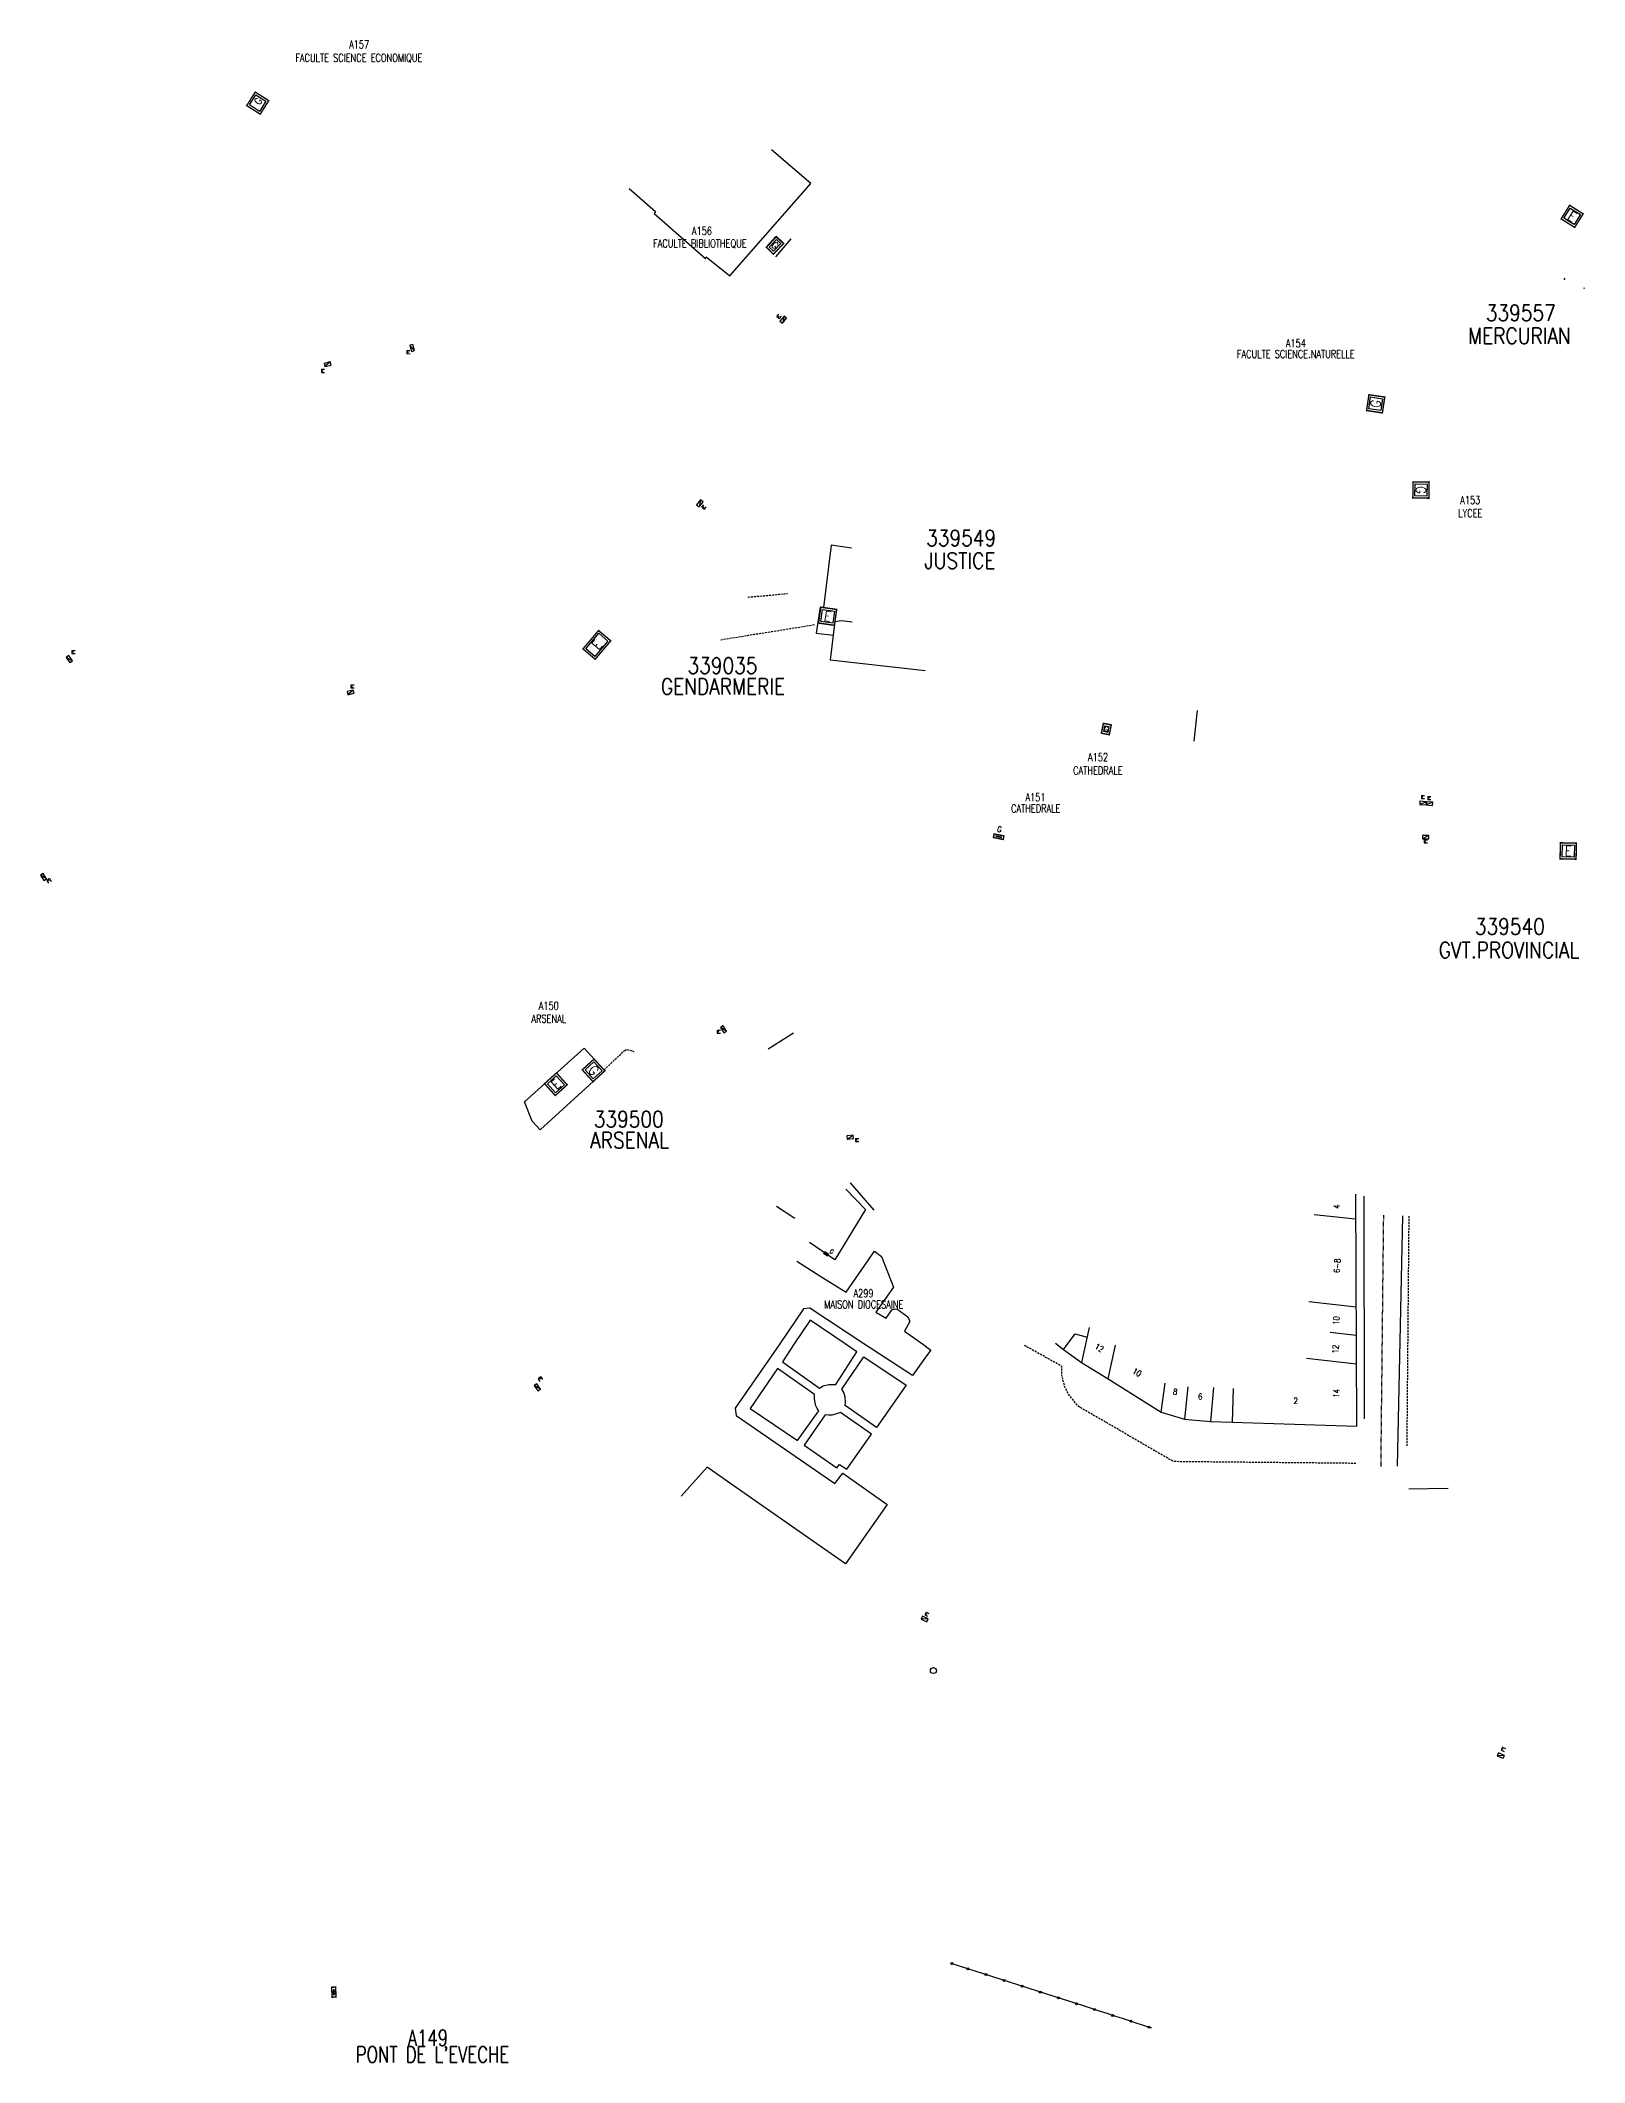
# Model space of a CAD drawing. Header units: millimetres. Extents: x 184032 to 185000, y 127991 to 129000.
# Drawn here: x 184614 to 185000, y 127991 to 128497 of the extents above; entities that cross this region are included whole.
import ezdxf
from ezdxf.enums import TextEntityAlignment as Align

# ---------------------------------------------------------------- set-up
doc = ezdxf.new("R2010")
doc.units = ezdxf.units.MM
doc.linetypes.add('CENTER', pattern=[2, 1.25, -0.25, 0.25, -0.25])
doc.linetypes.add('DASHED', pattern=[0.75, 0.5, -0.25])
doc.layers.get('0').update_dxf_attribs({"linetype": 'CONTINUOUS'})
for name, color, linetype in [('G_210', 7, 'CONTINUOUS'), ('M_200', 7, 'CONTINUOUS'), ('W0001', 6, 'DASHED'), ('W0008', 7, 'CONTINUOUS'), ('W0071', 7, 'CONTINUOUS'), ('W0100', 7, 'CONTINUOUS'), ('W0102', 7, 'CONTINUOUS'), ('W0103', 1, 'CONTINUOUS'), ('W0112', 1, 'DASHED'), ('W0322', 7, 'CONTINUOUS'), ('W0420', 7, 'CONTINUOUS'), ('W0430', 7, 'CONTINUOUS'), ('W0991', 7, 'CONTINUOUS'), ('W1102', 7, 'CONTINUOUS')]:
    doc.layers.add(name, color=color, linetype=linetype)
doc.styles.add('M_ROMANS', font='ROMANS.shx', dxfattribs={"width": 0.75})
doc.styles.get("Standard").update_dxf_attribs({"font": 'romans.shx', "width": 0.85})

# ---------------------------------------------------------------- blocks, each defined once
blk = doc.blocks.new('*U5')
at = {"layer": 'M_200', "color": 0, "linetype": 'Continuous', "const_width": 0.35, "flags": 128}
blk.add_lwpolyline([(6.03, 4), (6.03, 0), (0, 0), (0, 4)], close=True, dxfattribs=at)
at = {"layer": 'M_200', "color": 0, "linetype": 'Continuous'}
blk.add_lwpolyline([(0.5, 3.5), (5.53, 3.5), (5.53, 0.5), (0.5, 0.5)], close=True, dxfattribs=at)
at = {"layer": 'M_200', "insert": (3.02, 2), "char_height": 2.5, "width": 6.0303, "attachment_point": 5}
blk.add_mtext('E', dxfattribs=at)
at = {"layer": 'M_200', "color": 0, "linetype": 'Continuous', "width": 0.85}
for tag, p in [('NUM', (2, 17.06)), ('NOM', (2, 10.65))]:
    blk.add_attdef(tag, text='', height=4, dxfattribs=at).set_placement(p, align=Align.MIDDLE)
at = {"layer": 'M_200', "color": 0, "linetype": 'Continuous', "style": 'M_ROMANS', "width": 0.75, "flags": 3}
for tag, p in [('DEF_COUP', (1.87, -5.49)), ('DEF_LEG', (1.87, -2.99)), ('DEF_TYPE', (1.87, -7.99))]:
    blk.add_attdef(tag, text='', height=1.2, dxfattribs=at).set_placement(p, align=Align.MIDDLE)
blk = doc.blocks.new('*U2')
at = {"layer": 'M_200', "color": 0, "linetype": 'Continuous', "const_width": 0.35, "flags": 128}
blk.add_lwpolyline([(3.98, 4.02), (4, 0.02), (0, 0), (-0.02, 4)], close=True, dxfattribs=at)
at = {"layer": 'M_200', "color": 0, "linetype": 'Continuous'}
blk.add_lwpolyline([(0.48, 3.5), (3.48, 3.52), (3.5, 0.52), (0.5, 0.5)], close=True, dxfattribs=at)
at = {"layer": 'M_200', "insert": (1.99, 2.01), "char_height": 2.5, "width": 4, "attachment_point": 5, "rotation": 0.3465}
blk.add_mtext('E', dxfattribs=at)
at = {"layer": 'M_200', "color": 0, "linetype": 'Continuous', "width": 0.85}
for tag, p in [('NUM', (2, 17.06)), ('NOM', (2, 10.65))]:
    blk.add_attdef(tag, text='', height=4, dxfattribs=at).set_placement(p, align=Align.MIDDLE)
at = {"layer": 'M_200', "color": 0, "linetype": 'Continuous', "style": 'M_ROMANS', "width": 0.75, "flags": 3}
for tag, p in [('DEF_COUP', (1.87, -5.49)), ('DEF_LEG', (1.87, -2.99)), ('DEF_TYPE', (1.87, -7.99))]:
    blk.add_attdef(tag, text='', height=1.2, dxfattribs=at).set_placement(p, align=Align.MIDDLE)
blk = doc.blocks.new('T430')
at = {"flags": 128}
for points in [[(0.8, 0.8), (-0.8, 0.8)], [(-0.8, 0.8), (-0.8, 0)], [(0.8, 0.8), (-0.8, 0)], [(-0.8, 0), (0.8, 0)], [(-0.4, 2.1), (0.4, 2.1)], [(-0.4, 2.1), (-0.4, 1.3)], [(-0.4, 1.7), (0, 1.7)], [(-0.4, 1.3), (0.4, 1.3)], [(0.8, 0), (0.8, 0.8)]]:
    blk.add_lwpolyline(points, dxfattribs=at)
blk = doc.blocks.new('*U10')
at = {"flags": 128}
for points in [[(0.8, 0.8), (-0.8, 0.8)], [(-0.8, 0.8), (-0.8, 0)], [(0.8, 0.8), (-0.8, 0)], [(-0.8, 0), (0.8, 0)], [(0.8, 0), (0.8, 0.8)], [(1.14, 1.4), (1.94, 1.4)], [(1.14, 1.4), (1.14, 0.6)], [(1.14, 1), (1.54, 1)], [(1.14, 0.6), (1.94, 0.6)]]:
    blk.add_lwpolyline(points, dxfattribs=at)
blk = doc.blocks.new('*U11')
at = {"flags": 128}
for points in [[(0.8, 0.8), (-0.8, 0.8)], [(-0.8, 0.8), (-0.8, 0)], [(0.8, 0.8), (-0.8, 0)], [(-0.8, 0), (0.8, 0)], [(-0.4, 2.5), (0.4, 2.5)], [(-0.4, 2.5), (-0.4, 1.7)], [(-0.4, 2.1), (0, 2.1)], [(-0.4, 1.7), (0.4, 1.7)], [(0.8, 0), (0.8, 0.8)]]:
    blk.add_lwpolyline(points, dxfattribs=at)
blk = doc.blocks.new('*U13')
at = {"flags": 128}
for points in [[(-1.64, 2.55), (-0.84, 2.55)], [(-1.64, 2.55), (-1.64, 1.75)], [(-1.64, 2.15), (-1.24, 2.15)], [(-1.64, 1.75), (-0.84, 1.75)], [(0.8, 0.8), (-0.8, 0.8)], [(-0.8, 0.8), (-0.8, 0)], [(0.8, 0.8), (-0.8, 0)], [(-0.8, 0), (0.8, 0)], [(0.8, 0), (0.8, 0.8)]]:
    blk.add_lwpolyline(points, dxfattribs=at)
blk = doc.blocks.new('*U33')
at = {"flags": 128}
for points in [[(0.8, 0.8), (-0.8, 0.8)], [(-0.8, 0.8), (-0.8, 0)], [(0.8, 0.8), (-0.8, 0)], [(-0.8, 0), (0.8, 0)], [(0.8, 0), (0.8, 0.8)], [(0.29, -1.1), (0.46, -0.32)], [(0.29, -1.1), (1.07, -1.28)], [(0.68, -1.19), (0.77, -0.8)], [(1.07, -1.28), (1.24, -0.5)]]:
    blk.add_lwpolyline(points, dxfattribs=at)
blk = doc.blocks.new('*U34')
at = {"flags": 128}
for points in [[(0.8, 0.8), (-0.8, 0.8)], [(-0.8, 0.8), (-0.8, 0)], [(0.8, 0.8), (-0.8, 0)], [(-0.8, 0), (0.8, 0)], [(0.8, 0), (0.8, 0.8)], [(-1.77, -0.43), (-1.96, -1.21)], [(-1.96, -1.21), (-1.18, -1.4)], [(-1.86, -0.82), (-1.48, -0.92)], [(-1.77, -0.43), (-0.99, -0.63)]]:
    blk.add_lwpolyline(points, dxfattribs=at)
blk = doc.blocks.new('*U39')
at = {"flags": 128}
for points in [[(-1.39, 2.21), (-0.93, 2.86)], [(-1.39, 2.21), (-0.74, 1.74)], [(-1.07, 1.97), (-0.84, 2.3)], [(0.8, 0.8), (-0.8, 0.8)], [(-0.8, 0.8), (-0.8, 0)], [(0.8, 0.8), (-0.8, 0)], [(-0.8, 0), (0.8, 0)], [(-0.74, 1.74), (-0.28, 2.39)], [(0.8, 0), (0.8, 0.8)]]:
    blk.add_lwpolyline(points, dxfattribs=at)
blk = doc.blocks.new('*U40')
at = {"flags": 128}
for points in [[(0.8, 0.8), (-0.8, 0.8)], [(-0.8, 0.8), (-0.8, 0)], [(0.8, 0.8), (-0.8, 0)], [(-0.8, 0), (0.8, 0)], [(0.54, 2.22), (0.34, 1.44)], [(0.34, 1.44), (1.12, 1.24)], [(0.44, 1.83), (0.83, 1.73)], [(0.54, 2.22), (1.31, 2.02)], [(0.8, 0), (0.8, 0.8)]]:
    blk.add_lwpolyline(points, dxfattribs=at)
blk = doc.blocks.new('*U44')
at = {"layer": 'G_210', "color": 0, "linetype": 'Continuous', "const_width": 0.35, "flags": 128}
blk.add_lwpolyline([(0.89, 2.53), (0.99, 0.04), (0, 0), (-0.1, 2.49)], close=True, dxfattribs=at)
at = {"layer": 'G_210', "color": 0, "linetype": 'Continuous'}
blk.add_lwpolyline([(0.42, 2.01), (0.41, 2.01), (0.47, 0.52), (0.48, 0.52)], close=True, dxfattribs=at)
at = {"layer": 'G_210', "insert": (0.46, 1.11), "char_height": 0.863, "width": 0.3427, "attachment_point": 5, "rotation": 2.3353}
blk.add_mtext('G', dxfattribs=at)
at = {"layer": 'G_210', "color": 0, "linetype": 'Continuous', "width": 0.75}
for tag, height, p in [('NUM', 4, (2, 16)), ('NOM', 4, (2, 11)), ('BCL', 3, (2, 7))]:
    blk.add_attdef(tag, text='', height=height, dxfattribs=at).set_placement(p, align=Align.MIDDLE)
at = {"layer": 'G_210', "color": 0, "linetype": 'Continuous', "width": 0.75, "flags": 3}
for tag, p in [('DEF_COUP', (2.14, -5.61)), ('DEF_LEG', (2.14, -3.11)), ('DEF_TYPE', (2.14, -8.11))]:
    blk.add_attdef(tag, text='', height=1.2, dxfattribs=at).set_placement(p, align=Align.MIDDLE)
blk = doc.blocks.new('*U45')
at = {"flags": 128}
for points in [[(0.8, 0.8), (-0.8, 0.8)], [(-0.8, 0.8), (-0.8, 0)], [(0.8, 0.8), (-0.8, 0)], [(-0.8, 0), (0.8, 0)], [(0.8, 0), (0.8, 0.8)], [(-0.36, -0.26), (0.44, -0.24)], [(-0.36, -0.26), (-0.35, -1.06)], [(-0.36, -0.66), (0.04, -0.65)], [(-0.35, -1.06), (0.45, -1.04)]]:
    blk.add_lwpolyline(points, dxfattribs=at)
blk = doc.blocks.new('*U46')
at = {"flags": 128}
for points in [[(0.8, 0.8), (-0.8, 0.8)], [(-0.8, 0.8), (-0.8, 0)], [(0.8, 0.8), (-0.8, 0)], [(-0.8, 0), (0.8, 0)], [(-0.55, 2.31), (0.25, 2.36)], [(-0.55, 2.31), (-0.5, 1.52)], [(-0.52, 1.91), (-0.12, 1.94)], [(-0.5, 1.52), (0.3, 1.57)], [(0.8, 0), (0.8, 0.8)]]:
    blk.add_lwpolyline(points, dxfattribs=at)
blk = doc.blocks.new('*U47')
at = {"flags": 128}
for points in [[(0.8, 0.8), (-0.8, 0.8)], [(-0.8, 0.8), (-0.8, 0)], [(0.8, 0.8), (-0.8, 0)], [(-0.8, 0), (0.8, 0)], [(-0.54, 2.16), (0.26, 2.21)], [(-0.54, 2.16), (-0.49, 1.36)], [(-0.51, 1.76), (-0.11, 1.79)], [(-0.49, 1.36), (0.31, 1.41)], [(0.8, 0), (0.8, 0.8)]]:
    blk.add_lwpolyline(points, dxfattribs=at)
blk = doc.blocks.new('M_200_59')
at = {"layer": 'M_200', "color": 0, "linetype": 'Continuous', "const_width": 0.35, "flags": 128}
blk.add_lwpolyline([(4, 4), (4, 0), (0, 0), (0, 4)], close=True, dxfattribs=at)
at = {"layer": 'M_200', "color": 0, "linetype": 'Continuous'}
blk.add_lwpolyline([(0.5, 3.5), (3.5, 3.5), (3.5, 0.5), (0.5, 0.5)], close=True, dxfattribs=at)
at = {"layer": 'M_200', "insert": (2, 2), "char_height": 2.5, "width": 4, "attachment_point": 5}
blk.add_mtext('E', dxfattribs=at)
at = {"layer": 'M_200', "color": 0, "linetype": 'Continuous', "width": 0.85}
for tag, p in [('NUM', (2, 17.06)), ('NOM', (2, 10.65))]:
    blk.add_attdef(tag, text='', height=4, dxfattribs=at).set_placement(p, align=Align.MIDDLE)
at = {"layer": 'M_200', "color": 0, "linetype": 'Continuous', "style": 'M_ROMANS', "width": 0.75, "flags": 3}
for tag, p in [('DEF_COUP', (1.87, -5.49)), ('DEF_LEG', (1.87, -2.99)), ('DEF_TYPE', (1.87, -7.99))]:
    blk.add_attdef(tag, text='', height=1.2, dxfattribs=at).set_placement(p, align=Align.MIDDLE)
blk = doc.blocks.new('*U48')
at = {"flags": 128}
for points in [[(-1.26, 0.86), (-2.06, 0.94)], [(-1.18, 1.65), (-1.98, 1.73)], [(-1.22, 1.25), (-1.62, 1.29)], [(-1.26, 0.86), (-1.18, 1.65)], [(0.8, 0.8), (-0.8, 0.8)], [(-0.8, 0.8), (-0.8, 0)], [(0.8, 0.8), (-0.8, 0)], [(-0.8, 0), (0.8, 0)], [(0.8, 0), (0.8, 0.8)]]:
    blk.add_lwpolyline(points, dxfattribs=at)
blk = doc.blocks.new('*U49')
at = {"flags": 128}
for points in [[(0.8, 0.8), (-0.8, 0.8)], [(-0.8, 0.8), (-0.8, 0)], [(0.8, 0.8), (-0.8, 0)], [(-0.8, 0), (0.8, 0)], [(0.8, 0), (0.8, 0.8)], [(-0.65, -1.04), (-0.23, -0.35)], [(-0.65, -1.04), (0.04, -1.45)], [(-0.31, -1.24), (-0.1, -0.9)], [(0.04, -1.45), (0.45, -0.77)]]:
    blk.add_lwpolyline(points, dxfattribs=at)
blk = doc.blocks.new('*U51')
at = {"layer": 'M_200', "color": 0, "linetype": 'Continuous', "const_width": 0.35, "flags": 128}
blk.add_lwpolyline([(4, 4), (4, 0), (0, 0), (0, 4)], close=True, dxfattribs=at)
at = {"layer": 'M_200', "color": 0, "linetype": 'Continuous'}
blk.add_lwpolyline([(0.5, 3.5), (3.5, 3.5), (3.5, 0.5), (0.5, 0.5)], close=True, dxfattribs=at)
at = {"layer": 'M_200', "insert": (2, 2), "char_height": 2.5, "width": 4, "attachment_point": 5}
blk.add_mtext('E', dxfattribs=at)
at = {"layer": 'M_200', "color": 0, "linetype": 'Continuous', "width": 0.85}
for tag, p in [('NUM', (2, 17.06)), ('NOM', (2, 10.65))]:
    blk.add_attdef(tag, text='', height=4, dxfattribs=at).set_placement(p, align=Align.MIDDLE)
at = {"layer": 'M_200', "color": 0, "linetype": 'Continuous', "style": 'M_ROMANS', "width": 0.75, "flags": 3}
for tag, p in [('DEF_COUP', (1.87, -5.49)), ('DEF_LEG', (1.87, -2.99)), ('DEF_TYPE', (1.87, -7.99))]:
    blk.add_attdef(tag, text='', height=1.2, dxfattribs=at).set_placement(p, align=Align.MIDDLE)
blk = doc.blocks.new('*U52')
at = {"flags": 128}
for points in [[(0.8, 0.8), (-0.8, 0.8)], [(-0.8, 0.8), (-0.8, 0)], [(0.8, 0.8), (-0.8, 0)], [(-0.8, 0), (0.8, 0)], [(0.8, 0), (0.8, 0.8)], [(-0.45, -0.57), (0.35, -0.57)], [(-0.45, -0.57), (-0.45, -1.37)], [(-0.45, -0.97), (-0.05, -0.97)], [(-0.45, -1.37), (0.35, -1.37)]]:
    blk.add_lwpolyline(points, dxfattribs=at)
blk = doc.blocks.new('*U63')
at = {"layer": 'G_210', "color": 0, "linetype": 'Continuous', "const_width": 0.35, "flags": 128}
blk.add_lwpolyline([(1.11, -0.15), (0.83, -0.56), (0, 0), (0.28, 0.41)], close=True, dxfattribs=at)
at = {"layer": 'G_210', "color": 0, "linetype": 'Continuous'}
blk.add_lwpolyline([(0.41, -0.28), (0.41, -0.28), (0.69, 0.13), (0.69, 0.13)], close=True, dxfattribs=at)
at = {"layer": 'G_210', "insert": (1.93, 0.52), "char_height": 1.04, "width": 1.666, "attachment_point": 5, "rotation": 325.8272}
blk.add_mtext('G', dxfattribs=at)
at = {"layer": 'G_210', "color": 0, "linetype": 'Continuous', "width": 0.75}
for tag, height, p in [('NUM', 4, (2, 16)), ('NOM', 4, (2, 11)), ('BCL', 3, (2, 7))]:
    blk.add_attdef(tag, text='', height=height, dxfattribs=at).set_placement(p, align=Align.MIDDLE)
at = {"layer": 'G_210', "color": 0, "linetype": 'Continuous', "width": 0.75, "flags": 3}
for tag, p in [('DEF_COUP', (2.14, -5.61)), ('DEF_LEG', (2.14, -3.11)), ('DEF_TYPE', (2.14, -8.11))]:
    blk.add_attdef(tag, text='', height=1.2, dxfattribs=at).set_placement(p, align=Align.MIDDLE)
blk = doc.blocks.new('*U64')
at = {"layer": 'G_210', "color": 0, "linetype": 'Continuous', "const_width": 0.35, "flags": 128}
blk.add_lwpolyline([(2.64, 0.38), (2.45, -0.51), (0, 0), (0.18, 0.89)], close=True, dxfattribs=at)
at = {"layer": 'G_210', "color": 0, "linetype": 'Continuous'}
blk.add_lwpolyline([(0.57, 0.3), (2.05, -0.01), (2.06, 0.08), (0.59, 0.39)], close=True, dxfattribs=at)
at = {"layer": 'G_210', "insert": (1.52, 2.05), "char_height": 1.43, "width": 0.7906, "attachment_point": 5, "rotation": 348.3084}
blk.add_mtext('G', dxfattribs=at)
at = {"layer": 'G_210', "color": 0, "linetype": 'Continuous', "width": 0.75}
for tag, height, p in [('NUM', 4, (2, 16)), ('NOM', 4, (2, 11)), ('BCL', 3, (2, 7))]:
    blk.add_attdef(tag, text='', height=height, dxfattribs=at).set_placement(p, align=Align.MIDDLE)
at = {"layer": 'G_210', "color": 0, "linetype": 'Continuous', "width": 0.75, "flags": 3}
for tag, p in [('DEF_COUP', (2.14, -5.61)), ('DEF_LEG', (2.14, -3.11)), ('DEF_TYPE', (2.14, -8.11))]:
    blk.add_attdef(tag, text='', height=1.2, dxfattribs=at).set_placement(p, align=Align.MIDDLE)
blk = doc.blocks.new('*U65')
at = {"layer": 'G_210', "color": 0, "linetype": 'Continuous', "const_width": 0.35, "flags": 128}
blk.add_lwpolyline([(2.46, 2.06), (1.97, -0.4), (0, 0), (0.49, 2.45)], close=True, dxfattribs=at)
at = {"layer": 'G_210', "color": 0, "linetype": 'Continuous'}
blk.add_lwpolyline([(0.89, 1.86), (1.87, 1.66), (1.58, 0.19), (0.59, 0.39)], close=True, dxfattribs=at)
at = {"layer": 'G_210', "insert": (1.2, 1.04), "char_height": 1.24, "width": 0.9922, "attachment_point": 5, "rotation": 348.6117}
blk.add_mtext('G', dxfattribs=at)
at = {"layer": 'G_210', "color": 0, "linetype": 'Continuous', "width": 0.75}
for tag, height, p in [('NUM', 4, (2, 16)), ('NOM', 4, (2, 11)), ('BCL', 3, (2, 7))]:
    blk.add_attdef(tag, text='', height=height, dxfattribs=at).set_placement(p, align=Align.MIDDLE)
at = {"layer": 'G_210', "color": 0, "linetype": 'Continuous', "width": 0.75, "flags": 3}
for tag, p in [('DEF_COUP', (2.14, -5.61)), ('DEF_LEG', (2.14, -3.11)), ('DEF_TYPE', (2.14, -8.11))]:
    blk.add_attdef(tag, text='', height=1.2, dxfattribs=at).set_placement(p, align=Align.MIDDLE)
blk = doc.blocks.new('*U66')
at = {"layer": 'G_210', "color": 0, "linetype": 'Continuous', "const_width": 0.35, "flags": 128}
blk.add_lwpolyline([(-3.37, 4.54), (0.59, 3.96), (0, 0), (-3.96, 0.59)], close=True, dxfattribs=at)
at = {"layer": 'G_210', "color": 0, "linetype": 'Continuous'}
blk.add_lwpolyline([(-3.39, 1.01), (-2.95, 3.98), (0.02, 3.54), (-0.42, 0.57)], close=True, dxfattribs=at)
at = {"layer": 'G_210', "insert": (-1.68, 2.27), "char_height": 2.5, "width": 4, "attachment_point": 5, "rotation": 81.5404}
blk.add_mtext('G', dxfattribs=at)
at = {"layer": 'G_210', "color": 0, "linetype": 'Continuous', "width": 0.75}
for tag, height, p in [('NUM', 4, (2, 16)), ('NOM', 4, (2, 11)), ('BCL', 3, (2, 7))]:
    blk.add_attdef(tag, text='', height=height, dxfattribs=at).set_placement(p, align=Align.MIDDLE)
at = {"layer": 'G_210', "color": 0, "linetype": 'Continuous', "width": 0.75, "flags": 3}
for tag, p in [('DEF_COUP', (2.14, -5.61)), ('DEF_LEG', (2.14, -3.11)), ('DEF_TYPE', (2.14, -8.11))]:
    blk.add_attdef(tag, text='', height=1.2, dxfattribs=at).set_placement(p, align=Align.MIDDLE)
blk = doc.blocks.new('*U67')
at = {"layer": 'G_210', "color": 0, "linetype": 'Continuous', "const_width": 0.35, "flags": 128}
blk.add_lwpolyline([(3.93, -4.07), (-0.07, -4), (0, 0), (4, -0.07)], close=True, dxfattribs=at)
at = {"layer": 'G_210', "color": 0, "linetype": 'Continuous'}
blk.add_lwpolyline([(3.49, -0.56), (3.44, -3.56), (0.44, -3.51), (0.49, -0.51)], close=True, dxfattribs=at)
at = {"layer": 'G_210', "insert": (1.97, -2.03), "char_height": 2.5, "width": 4, "attachment_point": 5, "rotation": 269.0441}
blk.add_mtext('G', dxfattribs=at)
at = {"layer": 'G_210', "color": 0, "linetype": 'Continuous', "width": 0.75}
for tag, height, p in [('NUM', 4, (2, 16)), ('NOM', 4, (2, 11)), ('BCL', 3, (2, 7))]:
    blk.add_attdef(tag, text='', height=height, dxfattribs=at).set_placement(p, align=Align.MIDDLE)
at = {"layer": 'G_210', "color": 0, "linetype": 'Continuous', "width": 0.75, "flags": 3}
for tag, p in [('DEF_COUP', (2.14, -5.61)), ('DEF_LEG', (2.14, -3.11)), ('DEF_TYPE', (2.14, -8.11))]:
    blk.add_attdef(tag, text='', height=1.2, dxfattribs=at).set_placement(p, align=Align.MIDDLE)
blk = doc.blocks.new('*U68')
at = {"layer": 'G_210', "color": 0, "linetype": 'Continuous', "const_width": 0.35, "flags": 128}
blk.add_lwpolyline([(-1.25, 5.52), (2.13, 3.38), (0, 0), (-3.38, 2.13)], close=True, dxfattribs=at)
at = {"layer": 'G_210', "color": 0, "linetype": 'Continuous'}
blk.add_lwpolyline([(-2.69, 2.29), (-1.1, 4.83), (1.44, 3.23), (-0.16, 0.69)], close=True, dxfattribs=at)
at = {"layer": 'G_210', "insert": (-0.51, 3.23), "char_height": 1.82, "width": 2.9127, "attachment_point": 5, "rotation": 57.7879}
blk.add_mtext('G', dxfattribs=at)
at = {"layer": 'G_210', "color": 0, "linetype": 'Continuous', "width": 0.75}
for tag, height, p in [('NUM', 4, (2, 16)), ('NOM', 4, (2, 11)), ('BCL', 3, (2, 7))]:
    blk.add_attdef(tag, text='', height=height, dxfattribs=at).set_placement(p, align=Align.MIDDLE)
at = {"layer": 'G_210', "color": 0, "linetype": 'Continuous', "width": 0.75, "flags": 3}
for tag, p in [('DEF_COUP', (2.14, -5.61)), ('DEF_LEG', (2.14, -3.11)), ('DEF_TYPE', (2.14, -8.11))]:
    blk.add_attdef(tag, text='', height=1.2, dxfattribs=at).set_placement(p, align=Align.MIDDLE)
blk = doc.blocks.new('*U70')
at = {"layer": 'G_210', "color": 0, "linetype": 'Continuous', "const_width": 0.35, "flags": 128}
blk.add_lwpolyline([(5.65, -0.24), (2.7, -2.95), (0, 0), (2.95, 2.7)], close=True, dxfattribs=at)
at = {"layer": 'G_210', "color": 0, "linetype": 'Continuous'}
blk.add_lwpolyline([(2.92, 2), (4.95, -0.21), (2.73, -2.24), (0.71, -0.03)], close=True, dxfattribs=at)
at = {"layer": 'G_210', "insert": (2.83, -0.12), "char_height": 2.5, "width": 4, "attachment_point": 5, "rotation": 312.5287}
blk.add_mtext('G', dxfattribs=at)
at = {"layer": 'G_210', "color": 0, "linetype": 'Continuous', "width": 0.75}
for tag, height, p in [('NUM', 4, (2, 16)), ('NOM', 4, (2, 11)), ('BCL', 3, (2, 7))]:
    blk.add_attdef(tag, text='', height=height, dxfattribs=at).set_placement(p, align=Align.MIDDLE)
at = {"layer": 'G_210', "color": 0, "linetype": 'Continuous', "width": 0.75, "flags": 3}
for tag, p in [('DEF_COUP', (2.14, -5.61)), ('DEF_LEG', (2.14, -3.11)), ('DEF_TYPE', (2.14, -8.11))]:
    blk.add_attdef(tag, text='', height=1.2, dxfattribs=at).set_placement(p, align=Align.MIDDLE)
blk = doc.blocks.new('*U72')
at = {"layer": 'G_210', "color": 0, "linetype": 'Continuous', "const_width": 0.35, "flags": 128}
blk.add_lwpolyline([(4.39, -0.7), (1.04, -2.25), (0, 0), (3.35, 1.55)], close=True, dxfattribs=at)
at = {"layer": 'G_210', "color": 0, "linetype": 'Continuous'}
blk.add_lwpolyline([(3.11, 0.89), (3.73, -0.45), (1.29, -1.59), (0.66, -0.24)], close=True, dxfattribs=at)
at = {"layer": 'G_210', "insert": (2.21, -0.3), "char_height": 1.71, "width": 1.6997, "attachment_point": 5, "rotation": 294.9033}
blk.add_mtext('G', dxfattribs=at)
at = {"layer": 'G_210', "color": 0, "linetype": 'Continuous', "width": 0.75}
for tag, height, p in [('NUM', 4, (2, 16)), ('NOM', 4, (2, 11)), ('BCL', 3, (2, 7))]:
    blk.add_attdef(tag, text='', height=height, dxfattribs=at).set_placement(p, align=Align.MIDDLE)
at = {"layer": 'G_210', "color": 0, "linetype": 'Continuous', "width": 0.75, "flags": 3}
for tag, p in [('DEF_COUP', (2.14, -5.61)), ('DEF_LEG', (2.14, -3.11)), ('DEF_TYPE', (2.14, -8.11))]:
    blk.add_attdef(tag, text='', height=1.2, dxfattribs=at).set_placement(p, align=Align.MIDDLE)
blk = doc.blocks.new('t322o')
at = {"color": 0, "linetype": 'Continuous'}
for radius in [0.25, 0.15]:
    blk.add_circle((0, 0), radius, dxfattribs=at)

msp = doc.modelspace()

# ---------------------------------------------------------------- linework, layer by layer
at = {"layer": 'W0001', "color": 252, "linetype": 'CENTER', "flags": 128}
msp.add_lwpolyline([(184948.95, 128140.36), (184949.63, 128203.14)], dxfattribs=at)
at = {"layer": 'W0008', "color": 252, "flags": 128}
for points in [[(184944.8, 128152.22), (184944.78, 128207.93)], [(184953.09, 128140.42), (184954.42, 128202.96)]]:
    msp.add_lwpolyline(points, dxfattribs=at)
at = {"layer": 'W0071', "color": 252}
for points in [[(184814.99, 128171), (184806.27, 128176.91), (184802.28, 128170.99), (184799.33, 128166.5), (184808.58, 128159.94), (184809.54, 128160.52), (184810.9, 128160.86), (184812.08, 128160.86), (184812.67, 128160.81), (184817.9, 128168.99), (184814.99, 128171)], [(184819.7, 128167.76), (184830.22, 128160.68), (184822.87, 128150.12), (184814.98, 128155.62), (184815.07, 128156.43), (184814.99, 128157.76), (184814.66, 128158.85), (184814.21, 128159.64), (184819.7, 128167.76)], [(184821.58, 128148.43), (184813.83, 128153.86), (184812.85, 128153.48), (184811.74, 128153.17), (184810.88, 128153.15), (184810.02, 128153.23), (184804.75, 128145.71), (184812.9, 128139.98), (184813.62, 128140.87), (184815.42, 128139.64), (184821.58, 128148.43)]]:
    msp.add_lwpolyline(points, dxfattribs=at)
msp.add_lwpolyline([(184803.09, 128146.84), (184808.4, 128154.26), (184807.98, 128154.8), (184807.68, 128155.5), (184807.48, 128156.33), (184807.31, 128157.27), (184807.37, 128158.31), (184798.12, 128164.85), (184791.3, 128154.85), (184803.09, 128146.84)], close=True, dxfattribs=at)
at = {"layer": 'W0100', "color": 252}
for points in [[(184761.05, 128459.74), (184767.62, 128454.01), (184767.24, 128453.44), (184780.07, 128442.22), (184780.28, 128442.69), (184786.18, 128437.88), (184806.45, 128460.96), (184796.6, 128469.36)], [(184816.24, 128211.2), (184822.21, 128204.38), (184822.21, 128204.38)], [(184815.21, 128209.68), (184820.11, 128204.57), (184812.43, 128192.03), (184806.13, 128196.3)], [(184802.94, 128191.62), (184809.63, 128187.45), (184815.28, 128183.93), (184822.32, 128194.18), (184824.11, 128192.85), (184827.08, 128185.19), (184822.66, 128178.95), (184825.28, 128177.39), (184826.74, 128179.58), (184827.96, 128179.72), (184830.69, 128177.76), (184831.19, 128176.62), (184829.8, 128174.16), (184834.34, 128171), (184836.41, 128169.45), (184835.38, 128167.99), (184831.83, 128163.09), (184819.66, 128170.99), (184806.15, 128179.94), (184804.56, 128179.76), (184798.71, 128170.99), (184787.47, 128154.95), (184787.74, 128153.13), (184812.44, 128136.09), (184814.41, 128138.69), (184825.47, 128130.87), (184815.13, 128116.05), (184786.43, 128136.04), (184780.53, 128140.15), (184774.01, 128132.96), (184774.01, 128132.96)]]:
    msp.add_lwpolyline(points, dxfattribs=at)
at = {"layer": 'W0100', "color": 252, "flags": 128}
for points in [[(184994.77, 128436.92), (184994.95, 128437.31)], [(184816.62, 128369.88), (184811.48, 128370.57), (184809.57, 128355)], [(184809.57, 128355), (184808.72, 128355.07), (184807.8, 128348.62), (184812.01, 128348.08)], [(184812.44, 128351.51), (184811.24, 128341.95), (184835.04, 128339.29)], [(184812.44, 128351.51), (184814.05, 128351.79), (184816.78, 128351.43)], [(184734.83, 128231.46), (184749.74, 128244.91), (184754.95, 128239.23), (184738.75, 128224.45), (184736.76, 128226.65), (184734.83, 128231.46)], [(184911.75, 128151.4), (184942.87, 128150.44), (184942.62, 128208.38)], [(184867.56, 128171.18), (184869.61, 128169.59), (184872.54, 128173.51), (184875.46, 128172.69)], [(184869.61, 128169.59), (184874.11, 128166.35)], [(184874.11, 128166.35), (184880.75, 128162.23)], [(184880.75, 128162.23), (184894.03, 128153.93)], [(184894.03, 128153.93), (184899.82, 128152.14)], [(184899.82, 128152.14), (184906.36, 128151.56)], [(184906.36, 128151.56), (184911.75, 128151.4)]]:
    msp.add_lwpolyline(points, dxfattribs=at)
at = {"layer": 'W0100', "color": 252, "ltscale": 0.5, "flags": 128}
msp.add_lwpolyline([(184958.31, 128306.62), (184958.31, 128306.6)], dxfattribs=at)
at = {"layer": 'W0102', "color": 252, "linetype": 'DASHED'}
msp.add_lwpolyline([(184754.73, 128239.47), (184759.89, 128244.34), (184760.55, 128244.59), (184762.21, 128244.03)], dxfattribs=at)
at = {"layer": 'W0103', "color": 252}
msp.add_lwpolyline([(184795.29, 128445.04), (184797.69, 128447.73), (184799.64, 128446), (184797.11, 128443.3)], close=True, dxfattribs=at)
msp.add_lwpolyline([(184801.44, 128447.11), (184797.57, 128442.64)], dxfattribs=at)
at = {"layer": 'W0112', "color": 252, "flags": 128}
for points in [[(184790.67, 128357.62), (184792.99, 128357.81), (184795.3, 128358), (184797.05, 128358.18), (184798.44, 128358.31), (184799.87, 128358.46), (184800.56, 128358.53)], [(184783.89, 128346.97), (184785.1, 128347.16), (184786.67, 128347.41), (184787.43, 128347.53), (184788.82, 128347.76), (184789.66, 128347.89), (184790.85, 128348.08), (184792.25, 128348.31), (184793.87, 128348.57), (184794.77, 128348.71), (184795.58, 128348.84), (184796.76, 128349.03), (184798.52, 128349.31), (184801.29, 128349.76), (184807.55, 128350.76)], [(184955.47, 128145.48), (184955.98, 128202.9)], [(184942.66, 128141.12), (184942.66, 128141.12), (184897.11, 128141.56), (184875.78, 128153.91), (184873.51, 128155.23), (184872.73, 128155.97), (184871.88, 128157.08), (184870.81, 128158.48), (184870.02, 128160.01), (184869.46, 128161.69), (184869.2, 128163.37), (184869.17, 128164.93), (184869.19, 128165.36), (184859.64, 128170.7)]]:
    msp.add_lwpolyline(points, dxfattribs=at)
at = {"layer": 'W0322', "color": 252, "flags": 128}
msp.add_lwpolyline([(184891.68, 128000), (184887.51, 128001.35), (184884.58, 128002.3), (184882.43, 128002.99), (184880.49, 128003.62), (184878.57, 128004.24), (184874.3, 128005.62), (184867.24, 128007.9), (184860.73, 128009.99), (184855.87, 128011.54), (184841.49, 128016.17)], dxfattribs=at)
at = {"layer": 'W0420', "color": 252, "linetype": 'Continuous'}
msp.add_circle((184837.06, 128089.35), 0.75, dxfattribs=at)
at = {"layer": 'W1102', "color": 252, "flags": 128}
for points in [[(184999.7, 128434.7), (184999.83, 128434.95)], [(184797.83, 128205.42), (184802.46, 128202.39)], [(184942.58, 128202.19), (184932.24, 128203.2)], [(184942.74, 128180.19), (184930.88, 128181.53)], [(184875.97, 128175.09), (184874.11, 128166.35)], [(184880.75, 128162.23), (184882.59, 128170.65)], [(184942.77, 128173.11), (184936.21, 128173.84)], [(184942.8, 128165.91), (184930.31, 128167.3)], [(184894.03, 128153.93), (184895, 128161.15)], [(184900.68, 128160.26), (184899.82, 128152.14)], [(184907.11, 128160.08), (184906.36, 128151.56)], [(184912.01, 128159.82), (184911.75, 128151.4)], [(184955.93, 128134.8), (184965.78, 128134.95)]]:
    msp.add_lwpolyline(points, dxfattribs=at)
at = {"layer": 'W1102', "color": 252, "ltscale": 0.5, "flags": 128}
for points in [[(184902.97, 128329.28), (184902.2, 128321.6)], [(184795.73, 128244.7), (184802.06, 128248.75)]]:
    msp.add_lwpolyline(points, dxfattribs=at)

# ---------------------------------------------------------------- block references
at = {"layer": 'G_210', "ltscale": 0.5}
ref = msp.add_blockref('*U68', (184668.79, 128478.31), dxfattribs=at)
ref.add_attrib('NUM', 'A157', dxfattribs={"color": 0, "linetype": 'Continuous', "height": 2, "width": 0.75}).set_placement((184693.51, 128495.73), align=Align.MIDDLE)
ref.add_attrib('NOM', 'FACULTE SCIENCE ECONOMIQUE', dxfattribs={"color": 0, "linetype": 'Continuous', "height": 2, "width": 0.75}).set_placement((184693.44, 128492.29), align=Align.MIDDLE)
ref = msp.add_blockref('*U72', (184795.29, 128445.04), dxfattribs=dict(at, rotation=21.41845740622268))
ref.add_attrib('NUM', 'A156', dxfattribs={"color": 0, "linetype": 'Continuous', "height": 2, "width": 0.75}).set_placement((184779.21, 128449.13), align=Align.MIDDLE)
ref.add_attrib('NOM', 'FACULTE BIBLIOTHEQUE ', dxfattribs={"color": 0, "linetype": 'Continuous', "height": 2, "width": 0.75}).set_placement((184779.21, 128445.91), align=Align.MIDDLE)
ref = msp.add_blockref('*U66', (184949.3, 128403.65), dxfattribs=at)
ref.add_attrib('NUM', 'A154', dxfattribs={"color": 0, "linetype": 'Continuous', "height": 2, "width": 0.75}).set_placement((184927.66, 128421.04), align=Align.MIDDLE)
ref.add_attrib('NOM', 'FACULTE SCIENCE.NATURELLE', dxfattribs={"color": 0, "linetype": 'Continuous', "height": 2, "width": 0.75}).set_placement((184927.66, 128418.36), align=Align.MIDDLE)
ref = msp.add_blockref('*U67', (184956.98, 128386.41), dxfattribs=at)
ref.add_attrib('NUM', 'A153', dxfattribs={"color": 0, "linetype": 'Continuous', "height": 2, "width": 0.75}).set_placement((184971.26, 128381.87), align=Align.MIDDLE)
ref.add_attrib('NOM', 'LYCEE', dxfattribs={"color": 0, "linetype": 'Continuous', "height": 2, "width": 0.75}).set_placement((184971.28, 128378.57), align=Align.MIDDLE)
ref = msp.add_blockref('*U65', (184879.06, 128323.62), dxfattribs=at)
ref.add_attrib('NUM', 'A152', dxfattribs={"color": 0, "linetype": 'Continuous', "height": 2, "width": 0.75}).set_placement((184878.22, 128317.6), align=Align.MIDDLE)
ref.add_attrib('NOM', 'CATHEDRALE', dxfattribs={"color": 0, "linetype": 'Continuous', "height": 2, "width": 0.75}).set_placement((184878.18, 128314.28), align=Align.MIDDLE)
at = {"layer": 'G_210'}
ref = msp.add_blockref('*U64', (184852.06, 128297.55), dxfattribs=at)
ref.add_attrib('NUM', 'A151', dxfattribs={"color": 0, "linetype": 'Continuous', "height": 2, "width": 0.75}).set_placement((184862.57, 128307.61), align=Align.MIDDLE)
ref.add_attrib('NOM', 'CATHEDRALE', dxfattribs={"color": 0, "linetype": 'Continuous', "height": 2, "width": 0.75}).set_placement((184862.66, 128304.79), align=Align.MIDDLE)
at = {"layer": 'G_210', "ltscale": 0.5}
ref = msp.add_blockref('*U70', (184749.29, 128239.47), dxfattribs=at)
ref.add_attrib('NUM', 'A150', dxfattribs={"color": 0, "linetype": 'Continuous', "height": 2, "width": 0.75}).set_placement((184740.91, 128255.49), align=Align.MIDDLE)
ref.add_attrib('NOM', 'ARSENAL', dxfattribs={"color": 0, "linetype": 'Continuous', "height": 2, "width": 0.75}).set_placement((184740.91, 128252.26), align=Align.MIDDLE)
at = {"layer": 'G_210'}
ref = msp.add_blockref('*U63', (184809.7, 128193.57), dxfattribs=at)
ref.add_attrib('NUM', 'A299', dxfattribs={"color": 0, "linetype": 'Continuous', "height": 2, "width": 0.75}).set_placement((184819.59, 128183.63), align=Align.MIDDLE)
ref.add_attrib('NOM', 'MAISON DIOCESAINE', dxfattribs={"color": 0, "linetype": 'Continuous', "height": 2, "width": 0.75}).set_placement((184819.67, 128180.85), align=Align.MIDDLE)
ref = msp.add_blockref('*U44', (184686.75, 128007.72), dxfattribs=at)
ref.add_attrib('NUM', 'A149', dxfattribs={"color": 0, "linetype": 'Continuous', "height": 4, "width": 0.75}).set_placement((184710.72, 127997.55), align=Align.MIDDLE)
ref.add_attrib('NOM', "PONT DE L'EVECHE", dxfattribs={"color": 0, "linetype": 'Continuous', "height": 4, "width": 0.75}).set_placement((184711.86, 127993.38), align=Align.MIDDLE)
at = {"layer": 'M_200'}
ref = msp.add_blockref('*U2', (184993.97, 128452.14), dxfattribs=dict(at, rotation=327.4593891814594))
ref.add_attrib('NUM', '339557', dxfattribs={"color": 0, "linetype": 'Continuous', "height": 4, "width": 0.85}).set_placement((184983.9, 128428.64), align=Align.MIDDLE)
ref.add_attrib('NOM', 'MERCURIAN', dxfattribs={"color": 0, "linetype": 'Continuous', "height": 4, "width": 0.85}).set_placement((184983.57, 128422.91), align=Align.MIDDLE)
ref = msp.add_blockref('*U51', (184808.36, 128351.13), dxfattribs=dict(at, rotation=351.9062905728871))
ref.add_attrib('NUM', '339549', dxfattribs={"color": 0, "linetype": 'Continuous', "height": 4, "width": 0.85}).set_placement((184844, 128372.38), align=Align.MIDDLE)
ref.add_attrib('NOM', 'JUSTICE', dxfattribs={"color": 0, "linetype": 'Continuous', "height": 4, "width": 0.85}).set_placement((184843.68, 128366.7), align=Align.MIDDLE)
ref = msp.add_blockref('*U5', (184752.52, 128342.08), dxfattribs=dict(at, rotation=49.76199563164437))
ref.add_attrib('NUM', '339035', dxfattribs={"color": 0, "linetype": 'Continuous', "height": 4, "width": 0.85}).set_placement((184784.35, 128340.48), align=Align.MIDDLE)
ref.add_attrib('NOM', 'GENDARMERIE', dxfattribs={"color": 0, "linetype": 'Continuous', "height": 4, "width": 0.85}).set_placement((184784.47, 128335.26), align=Align.MIDDLE)
ref = msp.add_blockref('M_200_59', (184993.71, 128292.21), dxfattribs=dict(at, rotation=358.7353702054039))
ref.add_attrib('NUM', '339540', dxfattribs={"color": 0, "linetype": 'Continuous', "height": 4, "width": 0.85}).set_placement((184981.16, 128275.3), align=Align.MIDDLE)
ref.add_attrib('NOM', 'GVT.PROVINCIAL', dxfattribs={"color": 0, "linetype": 'Continuous', "height": 4, "width": 0.85}).set_placement((184980.96, 128269.42), align=Align.MIDDLE)
ref = msp.add_blockref('M_200_59', (184742.55, 128233.05), dxfattribs=dict(at, rotation=42.06696165710054))
ref.add_attrib('NUM', '339500', dxfattribs={"color": 0, "linetype": 'Continuous', "height": 4, "width": 0.85}).set_placement((184760.91, 128227.13), align=Align.MIDDLE)
ref.add_attrib('NOM', 'ARSENAL', dxfattribs={"color": 0, "linetype": 'Continuous', "height": 4, "width": 0.85}).set_placement((184761.13, 128221.91), align=Align.MIDDLE)
at = {"layer": 'W0322', "color": 252}
for p, rotation in [((184841.64, 128016.12), 162.0757601202051), ((184845.7, 128014.82), 162.0757601202051), ((184850.22, 128013.36), 162.0757601202051), ((184854.75, 128011.91), 162.0757601202051), ((184859.27, 128010.45), 162.0757601202051), ((184863.79, 128009), 162.0757601202051), ((184868.31, 128007.55), 162.075760120205), ((184872.83, 128006.09), 162.075760120205), ((184877.35, 128004.63), 162.075760120205), ((184881.87, 128003.17), 162.075760120205), ((184886.39, 128001.71), 162.075760120205), ((184890.91, 128000.25), 162.075760120205)]:
    msp.add_blockref('t322o', p, dxfattribs=dict(at, rotation=rotation))
at = {"layer": 'W0430'}
for name, p, rotation in [('T430', (184799.84, 128426.72), 51.04519861722201), ('*U33', (184706.4, 128419.79), 286.2632999626487), ('*U34', (184685.71, 128415.42), 13.79958826920725), ('*U52', (184779.01, 128380.79), 51.60250082609318), ('*U39', (184620.75, 128341.88), 305.6401709785919), ('*U40', (184691.48, 128333.42), 14.36333363911102), ('*U46', (184959.44, 128305.73), 356.3479342480545), ('*U47', (184961.04, 128305.62), 356.3479342480545), ('*U45', (184960.1, 128297.22), 358.9633869044633), ('*U10', (184614.29, 128287.44), 303.1210593632842), ('*U49', (184784.25, 128249.41), 301.23677867718), ('*U48', (184816.24, 128223.06), 185.8774507015752), ('*U13', (184737.74, 128159.92), 304.2550238815841), ('T430', (184834.72, 128101.89), 335.607078750496), ('*U11', (184978.74, 128067.72), 337.9425334939979)]:
    msp.add_blockref(name, p, dxfattribs=dict(at, rotation=rotation))

# ---------------------------------------------------------------- texts
at = {"layer": 'W0991', "color": 252, "width": 0.85}
for s, rotation, p in [('4', 87, (184938.64, 128204.71)), ('6-8', 87, (184938.64, 128188.67)), ('10', 87, (184938.46, 128175.71)), ('12', 328.7572, (184877.2, 128169.94)), ('12', 87, (184938.28, 128168.53)), ('10', 328.7572, (184886.63, 128163.82)), ('8', 351.6496, (184896.87, 128158.37)), ('9', 179.3627, (184904.31, 128158.58)), ('2', 359.3627, (184927.07, 128156.05)), ('14', 87, (184938.48, 128157.49))]:
    msp.add_text(s, height=1.5, rotation=rotation, dxfattribs=at).set_placement(p)

doc.saveas('drawing.dxf')
